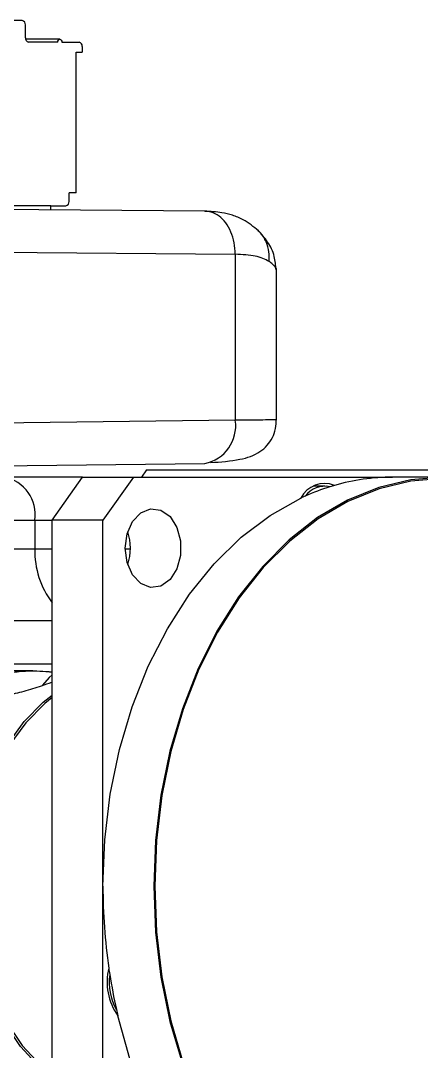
# Model space of a CAD drawing. Header units: millimetres. Extents: x 15 to 1184, y 5 to 836.
# Drawn here: x 185.36 to 190.94, y 711.06 to 725.42 of the extents above; entities that cross this region are included whole.
import ezdxf

# ---------------------------------------------------------------- set-up
doc = ezdxf.new("R2010")
doc.units = ezdxf.units.MM

msp = doc.modelspace()

# ---------------------------------------------------------------- linework, layer by layer
at = {"color": 7, "linetype": 'Continuous', "lineweight": 25}
for p, q in [((185.386, 725.425), (185.187, 725.425)), ((185.429, 725.185), (185.429, 725.365)), ((185.909, 725.165), (185.431, 725.165)), ((185.881, 725.125), (185.471, 725.125)), ((185.938, 725.125), (186.178, 725.125)), ((186.136, 724.985), (186.221, 724.985)), ((186.136, 723.025), (186.136, 724.985)), ((186.221, 725.065), (186.221, 724.985)), ((186.136, 723.025), (186.037, 723.025)), ((186.037, 722.905), (186.037, 723.025)), ((187.929, 722.77), (182.184, 722.819)), ((185.782, 722.845), (184.665, 722.845)), ((185.782, 722.845), (185.994, 722.845)), ((185.782, 722.788), (185.782, 722.845)), ((182.606, 722.219), (188.352, 722.17)), ((188.352, 722.17), (188.352, 719.856)), ((188.916, 721.946), (188.923, 721.952)), ((188.925, 719.856), (188.925, 721.946)), ((188.352, 719.856), (182.606, 719.785)), ((182.345, 719.187), (187.927, 719.256)), ((186.226, 719.065), (185.137, 719.065)), ((185.802, 718.465), (186.226, 719.065)), ((186.226, 719.065), (186.933, 719.065)), ((186.933, 719.065), (186.509, 718.465)), ((186.933, 719.065), (190.539, 719.065)), ((187.117, 719.165), (187.046, 719.065)), ((187.117, 719.165), (194.612, 719.165)), ((191.246, 719.065), (190.539, 719.065)), ((189.597, 718.939), (189.439, 718.939)), ((185.561, 718.465), (185.561, 718.065)), ((185.802, 708.265), (185.802, 718.465)), ((186.509, 718.465), (185.802, 718.465)), ((186.509, 713.365), (186.509, 718.465)), ((183.917, 717.065), (185.802, 717.065)), ((185.533, 716.365), (185.236, 716.365)), ((186.509, 708.265), (186.509, 713.365))]:
    msp.add_line(p, q, dxfattribs=at)
at = {"color": 8, "linetype": 'Continuous', "lineweight": 25}
for p, q in [((182.76, 718.465), (185.561, 718.465)), ((185.561, 718.465), (185.802, 718.465)), ((182.76, 718.065), (185.561, 718.065)), ((185.561, 718.065), (185.802, 718.065)), ((186.82, 718.065), (186.891, 718.065)), ((184.153, 716.465), (185.802, 716.465))]:
    msp.add_line(p, q, dxfattribs=at)
at = {"color": 7, "linetype": 'Continuous', "lineweight": 25, "flags": 128}
for points in [[(185.881, 725.125), (185.883, 725.14), (185.889, 725.153), (185.899, 725.162), (185.909, 725.165), (185.92, 725.162), (185.929, 725.153), (185.936, 725.14), (185.938, 725.125)], [(191.246, 719.065), (190.795, 719.029), (190.35, 718.922), (189.915, 718.745), (189.498, 718.5), (189.102, 718.191), (188.734, 717.821), (188.396, 717.395), (188.095, 716.919), (187.834, 716.397), (187.615, 715.838), (187.442, 715.247), (187.317, 714.633), (187.241, 714.003), (187.216, 713.365), (187.241, 712.726), (187.317, 712.096), (187.442, 711.482), (187.615, 710.892)], [(191.246, 719.045), (190.797, 719.009), (190.353, 718.902), (189.92, 718.726), (189.504, 718.482), (189.11, 718.174), (188.742, 717.805), (188.406, 717.381), (188.106, 716.906), (187.846, 716.387), (187.628, 715.829), (187.456, 715.241), (187.331, 714.629), (187.255, 714.001), (187.23, 713.365), (187.255, 712.729), (187.331, 712.101), (187.456, 711.489), (187.628, 710.9)], [(186.509, 713.365), (186.535, 714.01), (186.612, 714.648), (186.74, 715.268), (186.917, 715.865), (187.141, 716.429), (187.408, 716.953), (187.716, 717.432), (188.06, 717.858), (188.435, 718.226), (188.838, 718.532), (189.263, 718.771)], [(186.82, 718.075), (186.846, 718.273), (186.922, 718.445), (187.036, 718.567), (187.173, 718.622), (187.315, 718.604), (187.443, 718.514), (187.54, 718.364), (187.591, 718.176), (187.591, 717.974), (187.54, 717.785), (187.443, 717.636), (187.315, 717.546), (187.173, 717.527), (187.036, 717.582), (186.922, 717.704), (186.846, 717.876), (186.82, 718.075)], [(185.802, 716.31), (185.761, 716.272), (185.67, 716.165)], [(185.802, 710.701), (185.621, 710.849), (185.36, 711.133), (185.133, 711.47), (184.945, 711.853), (184.802, 712.272), (184.706, 712.718), (184.66, 713.179), (184.666, 713.645), (184.722, 714.104), (184.827, 714.545), (184.98, 714.958), (185.176, 715.332), (185.411, 715.659), (185.678, 715.93), (185.802, 716.028)], [(185.802, 715.995), (185.699, 715.913), (185.434, 715.643), (185.201, 715.319), (185.006, 714.947), (184.854, 714.537), (184.749, 714.099), (184.694, 713.643), (184.689, 713.18), (184.734, 712.722), (184.829, 712.279), (184.972, 711.863), (185.158, 711.483), (185.384, 711.148), (185.643, 710.866), (185.802, 710.734)], [(190.539, 707.665), (190.083, 707.701), (189.632, 707.811), (189.193, 707.992), (188.772, 708.242), (188.373, 708.558), (188.002, 708.936), (187.663, 709.371), (187.362, 709.858), (187.102, 710.389), (186.885, 710.959), (186.716, 711.56)]]:
    msp.add_lwpolyline(points, dxfattribs=at)
at = {"color": 7, "linetype": 'Continuous', "lineweight": 25}
for centre, radius, start, end in [((185.376, 725.372), 0.0536, 351.9505, 78.5782), ((185.482, 725.177), 0.0536, 171.9505, 258.5782), ((186.168, 725.072), 0.0536, 351.9505, 78.5782), ((185.984, 722.897), 0.0536, 281.4218, 8.0495), ((187.825, 719.779), 0.533, 281.1209, 8.3504), ((185.031, 718.54), 0.536, 351.9505, 78.5782), ((190.543, 716.163), 2.901, 90.0639, 106.1995), ((189.597, 718.6), 0.375, 68.7089, 152.7983), ((189.6, 718.594), 0.343, 78.3001, 143.207), ((190.609, 715.932), 3.142, 107.3928, 114.1143), ((190.576, 716.032), 3.037, 106.1054, 107.3598), ((190.658, 715.816), 3.268, 114.0801, 115.2746), ((186.134, 718.075), 0.757, 342.381, 17.619), ((186.761, 718.034), 1.2, 178.5499, 216.941), ((194.497, 713.362), 7.988, 179.9836, 188.1893), ((187.39, 712.032), 0.823, 166.4536, 215.0036), ((194.311, 713.339), 7.801, 188.2142, 188.8829), ((187.382, 712.03), 0.786, 172.3312, 209.126), ((194.17, 713.316), 7.657, 188.873, 192.5842), ((194.007, 713.281), 7.491, 192.5948, 193.2819)]:
    msp.add_arc(centre, radius, start, end, dxfattribs=at)
for points, knots in [([(188.675, 722.496), (188.607, 722.552), (188.498, 722.642), (188.312, 722.715), (188.142, 722.759), (188.007, 722.766), (187.925, 722.77)], [0, 0, 0, 0, 0.325616, 0.522189, 0.710981, 1, 1, 1, 1]), ([(188.919, 721.951), (188.915, 722.014), (188.905, 722.15), (188.812, 722.344), (188.717, 722.449), (188.671, 722.5)], [0, 0, 0, 0, 0.309572, 0.663941, 1, 1, 1, 1]), ([(188.823, 722.069), (188.766, 722.098), (188.654, 722.155), (188.451, 722.165), (188.352, 722.17)], [0, 0, 0, 0, 0.507301, 1, 1, 1, 1]), ([(188.007, 719.267), (188.149, 719.277), (188.41, 719.296), (188.652, 719.379), (188.795, 719.498), (188.869, 719.605), (188.917, 719.732), (188.922, 719.828), (188.925, 719.873)], [0, 0, 0, 0, 0.329642, 0.605761, 0.723244, 0.826793, 0.917796, 1, 1, 1, 1]), ([(185.802, 716.205), (185.798, 716.204), (185.751, 716.188), (185.659, 716.157), (185.53, 716.115), (185.408, 716.078), (185.286, 716.047), (185.175, 716.025), (185.075, 716.013), (184.991, 716.011), (184.921, 716.018), (184.867, 716.034), (184.828, 716.057), (184.806, 716.086), (184.801, 716.119), (184.815, 716.157), (184.847, 716.196), (184.893, 716.231), (184.946, 716.26), (185.002, 716.284), (185.064, 716.306), (185.141, 716.326), (185.234, 716.344), (185.345, 716.358), (185.463, 716.365), (185.6, 716.365), (185.713, 716.36), (185.786, 716.351), (185.802, 716.35)], [0, 0, 0, 0, 0.004014, 0.054283, 0.09557, 0.137994, 0.17932, 0.222104, 0.259565, 0.298215, 0.334074, 0.370965, 0.407024, 0.444037, 0.481936, 0.520735, 0.562851, 0.605846, 0.637606, 0.669616, 0.702304, 0.735184, 0.780867, 0.826909, 0.873894, 0.921138, 0.983104, 1, 1, 1, 1])]:
    msp.add_open_spline(points, degree=3, knots=knots, dxfattribs=at)
at = {"color": 8, "linetype": 'Continuous', "lineweight": 25}
for points, knots in [([(188.352, 722.17), (188.349, 722.224), (188.343, 722.333), (188.296, 722.483), (188.223, 722.612), (188.128, 722.706), (188.027, 722.762), (187.958, 722.765), (187.928, 722.766)], [0, 0, 0, 0, 0.1733089, 0.3466178, 0.5199268, 0.6932357, 0.8665446, 1, 1, 1, 1]), ([(188.823, 722.069), (188.824, 722.114), (188.827, 722.208), (188.784, 722.346), (188.73, 722.448), (188.679, 722.487), (188.668, 722.496)], [0, 0, 0, 0, 0.276514, 0.582207, 0.910285, 1, 1, 1, 1]), ([(188.923, 721.952), (188.923, 721.952), (188.936, 721.961), (188.904, 721.997), (188.867, 722.036), (188.84, 722.056), (188.823, 722.069)], [0, 0, 0, 0, 0.009891, 0.527188, 0.700484, 1, 1, 1, 1]), ([(188.915, 719.865), (188.917, 719.865), (188.925, 719.864), (188.849, 719.862), (188.68, 719.859), (188.478, 719.857), (188.352, 719.856)], [0, 0, 0, 0, 0.114961, 0.395912, 0.620279, 1, 1, 1, 1])]:
    msp.add_open_spline(points, degree=3, knots=knots, dxfattribs=at)

doc.saveas('drawing.dxf')
